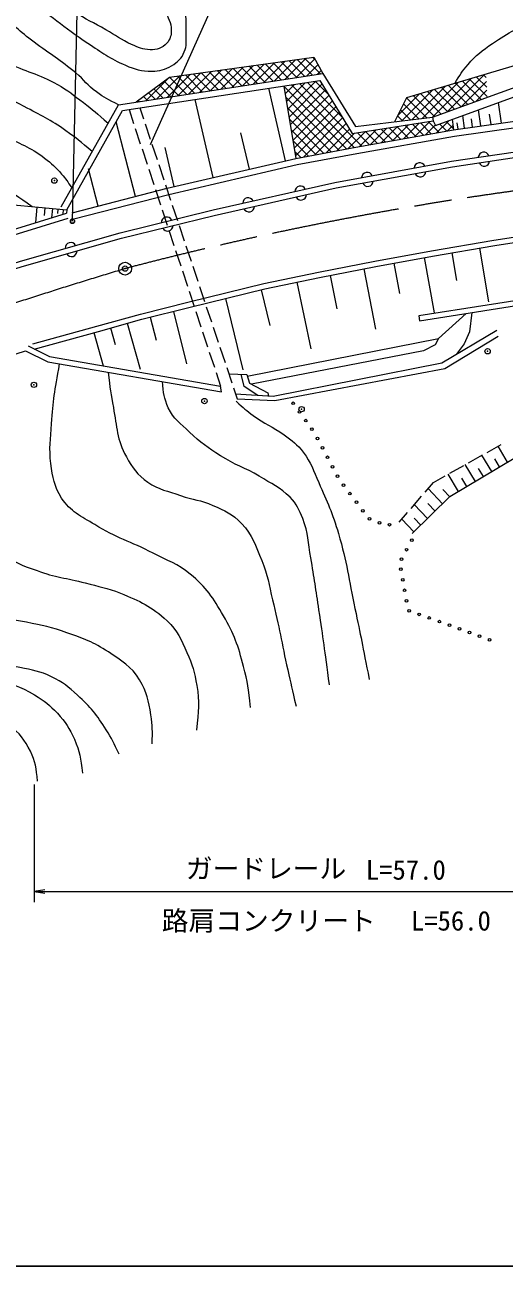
# Model space of a CAD drawing. Units: millimetres at full size, sheet at 1:1000; details may follow other scales. Extents: x 40000 to 680000, y 20000 to 380000.
# Drawn here: x 190504 to 235335, y 205000 to 320947 of the extents above; entities that cross this region are included whole.
import ezdxf
from ezdxf.enums import TextEntityAlignment as Align

# ---------------------------------------------------------------- set-up
doc = ezdxf.new("R2010")
doc.units = ezdxf.units.MM
doc.header["$LTSCALE"] = 1000
doc.header["$PDMODE"] = 32
doc.header["$PDSIZE"] = 500
doc.linetypes.add('CHAIN', pattern=[18.5, 12, -1.5, 3.5, -1.5])
for name, color, linetype, lineweight in [('M-BGD', 7, 'Continuous', 13), ('M-BMK', 2, 'CHAIN', 13), ('M-BMK-ROW', 30, 'Continuous', 13), ('M-BMK-SRVR', 3, 'Continuous', 13), ('M-STR-HTXT', 7, 'Continuous', 13), ('M-STR-STRC', 7, 'Continuous', 13), ('M-TTL-BAND', 7, 'Continuous', 25)]:
    doc.layers.add(name, color=color, linetype=linetype, lineweight=lineweight)
doc.styles.add('ＭＳ ゴシック', font='')
doc.styles.get('ＭＳ ゴシック').set_extended_font_data('MS Gothic')

# ---------------------------------------------------------------- blocks, each defined once
blk = doc.blocks.new('open_arrow')
at = {"color": 0, "linetype": 'Continuous', "lineweight": -2}
blk.add_lwpolyline([(7.5, 1.25), (0, 0), (7.5, -1.25)], dxfattribs=at)

msp = doc.modelspace()

# ---------------------------------------------------------------- hatches: boundary and pattern name
at = {"layer": 'M-BGD'}
h = msp.add_hatch(dxfattribs=at)
h.set_pattern_fill('USER', color=256, style=0, pattern_type=2)
h.set_pattern_definition([(45, (204025, 316059), (-424.264, 424.264), []), (315, (204025, 316059), (424.264, 424.264), [])])
h.paths.add_polyline_path([(204025, 316059), (217542, 317918), (218383, 316395), (200925, 313740)])
h = msp.add_hatch(dxfattribs=at)
h.set_pattern_fill('USER', color=256, style=0, pattern_type=2)
h.set_pattern_definition([(45, (214721, 315231), (-424.264, 424.264), []), (315, (214721, 315231), (424.264, 424.264), [])])
h.paths.add_polyline_path([(214721, 315231), (218079, 315742), (221117, 310788), (228688, 311977), (228899, 311558), (230460, 312124), (230606, 311137), (221457, 309519), (215865, 308475)])
h = msp.add_hatch(dxfattribs=at)
h.set_pattern_fill('USER', color=256, style=0, pattern_type=2)
h.set_pattern_definition([(45, (226213, 314129), (-424.264, 424.264), []), (315, (226213, 314129), (424.264, 424.264), [])])
h.paths.add_polyline_path([(226213, 314129), (233636, 316333), (233746, 314168), (228626, 312310), (225091, 311885)])

# ---------------------------------------------------------------- linework, layer by layer
for p, q in [((214890, 308250), (213323, 315019)), ((214721, 315231), (215865, 308475)), ((201254, 313183), (201598, 312159)), ((208121, 306682), (206434, 313971)), ((235069, 311772), (234795, 313697)), ((200251, 313031), (200679, 311739)), ((228626, 312310), (228688, 311977)), ((228688, 311977), (228899, 311558)), ((230460, 312124), (230606, 311137)), ((231622, 311282), (231452, 312484)), ((232383, 311390), (232275, 312151)), ((233144, 311498), (232927, 313019)), ((234106, 311635), (233969, 312598)), ((200851, 304921), (199053, 311890)), ((200836, 311264), (201308, 309841)), ((201757, 311685), (202233, 310263)), ((211506, 307466), (210722, 310851)), ((231021, 311197), (230936, 311798)), ((202392, 309788), (202869, 308366)), ((201465, 309366), (201937, 307942)), ((204477, 305839), (203633, 309483)), ((197366, 304022), (196467, 307507)), ((202094, 307468), (202566, 306044)), ((203028, 307892), (203505, 306470)), ((202723, 305569), (203195, 304145)), ((203664, 305996), (204141, 304574)), ((191645, 303919), (191510, 302469)), ((192370, 303852), (192303, 303127)), ((193095, 303785), (193016, 302932)), ((204300, 304100), (204776, 302677)), ((193593, 303739), (193553, 303312)), ((194091, 303693), (194050, 303249)), ((203353, 303671), (203824, 302247)), ((203982, 301772), (204454, 300348)), ((204935, 302203), (205412, 300781)), ((205571, 300307), (206048, 298885)), ((204611, 299874), (205083, 298450)), ((227845, 299199), (228785, 294042)), ((230426, 299649), (230868, 297066)), ((233010, 300091), (233869, 295067)), ((206207, 298411), (206684, 296989)), ((222196, 298154), (223294, 292515)), ((225019, 298683), (225534, 295857)), ((205240, 297975), (205712, 296551)), ((215945, 296910), (217243, 290670)), ((219068, 297545), (219677, 294418)), ((205869, 296077), (206341, 294653)), ((206842, 296515), (207319, 295092)), ((212598, 296200), (213414, 292877)), ((207478, 294618), (207955, 293196)), ((209275, 295384), (210907, 288737)), ((202242, 293647), (202779, 291481)), ((204407, 294184), (205622, 289290)), ((206498, 294178), (206970, 292754)), ((229179, 291656), (231780, 293979)), ((196974, 292204), (197831, 289089)), ((198531, 292636), (198964, 291080)), ((200087, 293070), (201285, 288772)), ((207128, 292280), (207599, 290856)), ((208114, 292722), (208591, 291300)), ((189691, 290212), (190582, 290502)), ((207757, 290381), (208229, 288958)), ((208750, 290826), (209227, 289404)), ((209385, 288929), (209862, 287507)), ((208386, 288483), (208814, 287191)), ((208905, 286668), (208814, 287191)), ((210021, 287033), (210365, 286009)), ((231993, 280038), (233303, 280770)), ((234163, 279213), (233250, 280740)), ((233739, 281013), (235049, 281745)), ((235646, 280100), (234759, 281583)), ((230247, 279063), (231557, 279795)), ((232637, 278300), (231696, 279872)), ((233400, 278757), (232943, 279520)), ((234905, 279657), (234461, 280398)), ((228719, 278210), (229810, 278820)), ((231064, 277359), (230095, 278978)), ((231850, 277829), (231380, 278616)), ((227932, 277297), (228719, 278210)), ((229578, 276215), (228213, 277623)), ((230255, 276873), (229598, 277550)), ((226626, 275782), (227606, 276919)), ((228171, 274850), (226927, 276131)), ((228874, 275533), (228192, 276236)), ((225513, 274491), (226300, 275404)), ((227530, 274228), (226908, 274869)), ((226889, 273606), (225757, 274773))]:
    msp.add_line(p, q, dxfattribs=at)
for points in [[(261062, 318382), (253756, 322307), (226213, 314129), (225091, 311885)], [(228626, 312310), (253732, 321419), (261062, 318382)], [(228899, 311558), (253713, 320561), (260756, 317642)], [(200925, 313740), (204025, 316059), (217542, 317918), (218383, 316395)], [(193908, 303955), (199262, 313487), (218383, 316395), (221419, 311443), (228626, 312310)], [(194431, 303661), (199642, 312938), (218079, 315742), (221117, 310788), (228688, 311977)], [(194942, 303397), (203822, 305687), (215865, 308475), (221457, 309519), (230606, 311137), (239661, 312425), (247793, 313406), (257678, 314177), (267492, 314691)], [(195092, 302816), (203965, 305104), (215987, 307888), (221565, 308929), (230700, 310545), (239739, 311830), (247852, 312809), (257717, 313578), (268562, 314151)], [(106246, 263513), (123169, 272060), (135480, 277855), (150412, 284328), (164807, 290123), (179552, 295544), (190114, 298886), (199415, 301527), (208108, 303653), (219511, 306224), (230401, 308210), (236406, 309098), (243580, 310032), (251595, 310850), (262462, 311645), (273935, 312182), (285292, 312299), (294990, 312065), (305622, 311364), (315764, 310500), (327004, 309098), (338407, 307415)], [(106481, 263049), (123397, 271592), (135694, 277381), (150613, 283848), (164994, 289638), (179720, 295052), (190264, 298388), (199548, 301024), (208227, 303147), (219615, 305714), (230485, 307697), (236478, 308583), (243640, 309516), (251641, 310332), (262493, 311126), (273950, 311662), (285288, 311779), (294966, 311546), (305583, 310846), (315709, 309983), (326934, 308582), (338323, 306902)], [(176487, 304298), (181205, 304409), (189126, 304152), (194431, 303661), (194410, 303360)], [(104966, 266307), (121467, 274723), (136925, 281803), (153610, 288919), (170399, 295438), (181756, 299469), (194410, 303360)], [(105194, 265861), (121685, 274273), (137127, 281346), (153798, 288456), (170574, 294970), (181913, 298995), (194557, 302882)], [(191249, 291147), (197248, 292798), (201336, 293937), (205861, 295061), (212850, 296777), (217956, 297838), (223243, 298868), (228546, 299835), (234379, 300833), (239032, 301535), (243339, 302097), (245581, 302364), (247689, 302396)], [(191382, 290665), (197382, 292316), (201463, 293454), (205981, 294575), (212960, 296289), (218055, 297348), (223336, 298376), (228633, 299342), (234459, 300339), (239101, 301040), (243401, 301601), (245629, 301866), (247311, 301991)], [(247689, 302396), (247311, 301991), (240130, 295757), (227351, 293753), (227429, 293286), (239455, 295202)], [(232299, 294062), (232100, 292264), (231586, 291142), (230854, 290150)], [(234655, 292396), (229514, 289359), (213733, 286243), (210219, 286443)], [(210365, 286009), (213876, 285848), (229794, 288844), (234779, 291882)], [(211305, 288140), (229179, 291656), (228875, 291049), (227800, 290511), (211700, 287386)], [(190582, 290502), (192662, 289474), (208905, 286668)], [(190804, 290951), (192819, 289955), (208814, 287191)], [(209585, 288334), (211256, 288299), (211505, 287489), (213234, 286570), (213279, 286269)], [(212281, 286325), (211007, 287162), (210728, 288310)], [(226721, 273443), (230261, 276878), (239340, 282311)]]:
    msp.add_lwpolyline(points, dxfattribs=at)
at = {"layer": 'M-BGD', "lineweight": 25}
msp.add_circle((194963, 302606), 200, dxfattribs=at)
at = {"layer": 'M-BGD'}
for centre in [(215593, 285594), (216182, 284786), (216772, 283978), (217361, 283170), (217878, 282317), (218346, 281433), (218814, 280550), (219282, 279666), (219750, 278782), (220313, 277958), (220914, 277159), (221516, 276361), (222117, 275562), (222746, 274798), (223672, 274422), (224613, 274259), (226688, 272802), (226213, 271922), (225665, 270098), (225738, 271042), (225844, 269114), (226022, 268130), (226200, 267146), (226448, 266221), (227389, 265882), (228330, 265543), (229270, 265204), (230211, 264864), (231152, 264525), (232092, 264186), (233033, 263846), (233974, 263507)]:
    msp.add_circle(centre, 125, dxfattribs=at)
for centre, start, end in [((233420, 308542), 21.09119, 175.73043), ((227436, 307555), 23.01769, 177.65692), ((233465, 308251), 201.09119, 355.73043), ((222517, 306657), 23.01769, 177.65692), ((222571, 306367), 203.01769, 357.65692), ((227490, 307265), 203.01769, 357.65692), ((216273, 305378), 25.38312, 180.02235), ((216335, 305090), 205.38312, 0.02235), ((211395, 304279), 25.38312, 180.02235), ((211457, 303990), 205.38312, 0.02235), ((203788, 302481), 26.42634, 181.06557), ((203860, 302195), 206.42634, 1.06557), ((194795, 300098), 28.53067, 183.1699), ((194875, 299814), 208.53067, 3.1699)]:
    msp.add_arc(centre, 512, start, end, dxfattribs=at)
for points, knots in [([(196704, 336338), (197601, 334414), (197851, 333870), (198691, 332342), (199486, 330897), (200059, 330160), (200864, 328720), (201511, 327562), (201882, 326914), (202430, 325706), (203005, 324436), (203188, 323666), (203621, 322341), (203864, 321597), (204239, 321206), (204206, 320425), (204184, 319931), (204112, 319603), (203785, 319233), (203350, 318742), (202875, 318611), (202219, 318625), (201517, 318640), (201134, 318837), (200490, 319116), (199496, 319547), (199025, 319959), (198083, 320495), (196936, 321148), (196253, 321446), (195139, 322154), (193666, 323089), (192854, 323639), (191470, 324701), (189811, 325975), (188956, 326783), (187381, 328159), (186154, 329231), (185538, 329910), (184296, 330964), (182877, 332167), (182358, 332540), (180534, 333885)], [0, 0, 0, 0, 1, 1, 1, 2, 2, 2, 3, 3, 3, 4, 4, 4, 5, 5, 5, 6, 6, 6, 7, 7, 7, 8, 8, 8, 9, 9, 9, 10, 10, 10, 11, 11, 11, 12, 12, 12, 13, 13, 13, 14, 14, 14, 14]), ([(176071, 332366), (178003, 331425), (178548, 331135), (180090, 330263), (182331, 328995), (183468, 328089), (185628, 326687), (187586, 325416), (188701, 324731), (190629, 323416), (192929, 321846), (194075, 320764), (196401, 319233), (197726, 318360), (198452, 317814), (199906, 317176), (200814, 316778), (201391, 316631), (202383, 316616), (203131, 316604), (203578, 316759), (204229, 317130), (204824, 317469), (205154, 317784), (205421, 318415), (205671, 319006), (205574, 319409), (205584, 320051), (205599, 320956), (205671, 321488), (205444, 322364), (205231, 323190), (205029, 323633), (204649, 324397), (204042, 325621), (203574, 326238), (202874, 327412), (202338, 328308), (201981, 328778), (201495, 329702), (200828, 330968), (200495, 331708), (200046, 333067), (199688, 334151), (199584, 334562), (199298, 335894)], [0, 0, 0, 0, 1, 1, 1, 2, 2, 2, 3, 3, 3, 4, 4, 4, 5, 5, 5, 6, 6, 6, 7, 7, 7, 8, 8, 8, 9, 9, 9, 10, 10, 10, 11, 11, 11, 12, 12, 12, 13, 13, 13, 14, 14, 14, 15, 15, 15, 15]), ([(230711, 315464), (231207, 316306), (231405, 316589), (231950, 317232), (232714, 318134), (233261, 318548), (234240, 319210), (235783, 320255), (236722, 320740), (238415, 321516), (240256, 322360), (241331, 322739), (243245, 323401), (245178, 324071), (246357, 324163), (248261, 324912), (249887, 325552), (250782, 325996), (252233, 326969), (253219, 327629), (253801, 328018), (254539, 328947), (255328, 329940), (255515, 330528), (255972, 331860)], [0, 0, 0, 0, 1, 1, 1, 2, 2, 2, 3, 3, 3, 4, 4, 4, 5, 5, 5, 6, 6, 6, 7, 7, 7, 8, 8, 8, 8]), ([(199262, 313487), (198284, 313960), (197950, 314130), (197195, 314676), (196368, 315274), (196065, 315802), (195279, 316452), (193820, 317658), (192898, 318200), (191377, 319326), (190014, 320335), (189371, 321085), (187895, 321920), (186788, 322546), (186089, 322745), (184904, 323205), (183208, 323864), (182160, 323982), (180510, 324748), (178572, 325648), (177533, 326267), (175743, 327435), (173947, 328607), (173342, 329102), (171350, 330730)], [0, 0, 0, 0, 1, 1, 1, 2, 2, 2, 3, 3, 3, 4, 4, 4, 5, 5, 5, 6, 6, 6, 7, 7, 7, 8, 8, 8, 8]), ([(169177, 330052), (169887, 328923), (170151, 328550), (170906, 327692), (171873, 326595), (172567, 326119), (173734, 325238), (175524, 323887), (176586, 323195), (178548, 322107), (180143, 321222), (181074, 320793), (182730, 320027), (185053, 318954), (186385, 318420), (188736, 317410), (190611, 316605), (191768, 316372), (193550, 315377), (194558, 314814), (195061, 314393), (195980, 313695), (196917, 312982), (197224, 312710), (198293, 311762)], [0, 0, 0, 0, 1, 1, 1, 2, 2, 2, 3, 3, 3, 4, 4, 4, 5, 5, 5, 6, 6, 6, 7, 7, 7, 8, 8, 8, 8]), ([(196799, 309102), (195698, 310064), (195342, 310343), (194344, 311054), (192908, 312077), (192002, 312501), (190442, 313321), (187923, 314645), (186468, 315304), (183875, 316475), (182661, 317024), (181974, 317318), (180744, 317831), (179289, 318437), (178404, 318623), (177005, 319350), (175630, 320064), (174975, 320665), (173734, 321593), (172123, 322798), (171271, 323539), (169738, 324841), (168146, 326193), (167639, 326658), (165742, 328393)], [0, 0, 0, 0, 1, 1, 1, 2, 2, 2, 3, 3, 3, 4, 4, 4, 5, 5, 5, 6, 6, 6, 7, 7, 7, 8, 8, 8, 8]), ([(162805, 327100), (163993, 325570), (164406, 325098), (165563, 323938), (167180, 322316), (168303, 321640), (170143, 320277), (172107, 318822), (173227, 318020), (175346, 316803), (177753, 315420), (179236, 314898), (181749, 313718), (184359, 312492), (185886, 311941), (188456, 310633), (190003, 309846), (190983, 309567), (192358, 308507), (193033, 307987), (193398, 307663), (193947, 307011), (194352, 306531), (194494, 306335), (194894, 305711)], [0, 0, 0, 0, 1, 1, 1, 2, 2, 2, 3, 3, 3, 4, 4, 4, 5, 5, 5, 6, 6, 6, 7, 7, 7, 8, 8, 8, 8]), ([(191207, 303959), (189810, 304947), (189402, 305207), (188214, 305960), (186102, 307298), (184868, 307978), (182621, 309076), (180396, 310163), (179088, 310640), (176811, 311615), (174749, 312497), (173507, 312800), (171514, 313827), (169868, 314675), (168941, 315173), (167463, 316288), (166119, 317303), (165431, 317967), (164285, 319202), (163004, 320583), (162465, 321511), (161357, 323034), (160408, 324338), (160106, 324773), (158989, 326415)], [0, 0, 0, 0, 1, 1, 1, 2, 2, 2, 3, 3, 3, 4, 4, 4, 5, 5, 5, 6, 6, 6, 7, 7, 7, 8, 8, 8, 8]), ([(211614, 257183), (211431, 258954), (211337, 259545), (210959, 261016), (210466, 262937), (210087, 264022), (209090, 265736), (208110, 267421), (207492, 268407), (205982, 269639), (204772, 270625), (203886, 270882), (202500, 271601), (200399, 272692), (199065, 273014), (197055, 274265), (195737, 275086), (194790, 275439), (193947, 276742), (193232, 277851), (193115, 278659), (192943, 279967), (192753, 281406), (192929, 282234), (193013, 283683), (193141, 285887), (193311, 286662), (193755, 289285)], [0, 0, 0, 0, 1, 1, 1, 2, 2, 2, 3, 3, 3, 4, 4, 4, 5, 5, 5, 6, 6, 6, 7, 7, 7, 8, 8, 8, 9, 9, 9, 9]), ([(187976, 288516), (187907, 287222), (187879, 286880), (187802, 285833), (187622, 283399), (187358, 282050), (187171, 279617), (187041, 277930), (186674, 276968), (186914, 275294), (187132, 273768), (187419, 272790), (188479, 271672), (189449, 270649), (190337, 270458), (191657, 269966), (193352, 269334), (194398, 269291), (196144, 268821), (197438, 268472), (198196, 268365), (199439, 267863), (201279, 267119), (202359, 266625), (203809, 265269), (204800, 264341), (205098, 263562), (205655, 262324), (206171, 261176), (206371, 260480), (206589, 259240), (206872, 257640), (206752, 256927), (206566, 255080)], [0, 0, 0, 0, 1, 1, 1, 2, 2, 2, 3, 3, 3, 4, 4, 4, 5, 5, 5, 6, 6, 6, 7, 7, 7, 8, 8, 8, 9, 9, 9, 10, 10, 10, 11, 11, 11, 11]), ([(198310, 288498), (198476, 286940), (198545, 286480), (198785, 285202), (199127, 283374), (199092, 282221), (200000, 280598), (200591, 279542), (201007, 278917), (202009, 278238), (203080, 277513), (203852, 277409), (205071, 276976), (206230, 276565), (206969, 276581), (208085, 276065), (209209, 275545), (209921, 275282), (210772, 274382), (211836, 273258), (212051, 272321), (212665, 270900), (213255, 269537), (213309, 268673), (213670, 267232), (214306, 264695), (214522, 263241), (215095, 260689), (215393, 259364), (215487, 258946), (215867, 257300)], [0, 0, 0, 0, 1, 1, 1, 2, 2, 2, 3, 3, 3, 4, 4, 4, 5, 5, 5, 6, 6, 6, 7, 7, 7, 8, 8, 8, 9, 9, 9, 10, 10, 10, 10]), ([(218998, 259287), (218542, 262687), (218432, 263563), (218016, 266297), (217728, 268197), (217578, 269264), (217245, 271158), (216992, 272598), (217035, 273466), (216497, 274826), (216165, 275668), (215938, 276165), (215306, 276813), (214356, 277785), (213592, 278068), (212431, 278775), (211065, 279608), (210156, 279827), (208809, 280692), (207610, 281462), (206943, 281927), (205912, 282912), (205060, 283724), (204414, 284107), (203926, 285178), (203520, 286066), (203456, 286566), (203394, 287620)], [0, 0, 0, 0, 1, 1, 1, 2, 2, 2, 3, 3, 3, 4, 4, 4, 5, 5, 5, 6, 6, 6, 7, 7, 7, 8, 8, 8, 9, 9, 9, 9]), ([(210258, 285786), (210986, 285131), (211219, 284947), (211871, 284454), (212927, 283655), (213674, 283434), (214745, 282655), (215513, 282095), (215971, 281777), (216544, 281019), (217293, 280029), (217496, 279328), (217993, 278191), (218793, 276362), (219279, 275341), (219839, 273424), (220626, 270733), (220805, 269158), (221381, 266414), (221923, 263835), (222086, 263010), (222713, 259801)], [0, 0, 0, 0, 1, 1, 1, 2, 2, 2, 3, 3, 3, 4, 4, 4, 5, 5, 5, 6, 6, 6, 7, 7, 7, 7]), ([(202407, 253795), (202457, 255005), (202448, 255444), (202290, 256482), (202088, 257809), (201937, 258608), (201238, 259754), (200440, 261062), (199595, 261526), (198317, 262371), (196924, 263292), (196013, 263614), (194438, 264170), (193006, 264676), (192163, 264842), (190676, 265152), (189045, 265492), (188070, 265390), (186470, 265853), (185202, 266220), (184482, 266498), (183385, 267232), (182076, 268107), (181415, 268802), (180604, 270153), (179931, 271274), (179775, 272055), (179623, 273354), (179474, 274624), (179578, 275360), (179763, 276626), (179947, 277883), (180185, 278565), (180558, 279780), (180931, 280998), (181099, 281415), (181672, 282844)], [0, 0, 0, 0, 1, 1, 1, 2, 2, 2, 3, 3, 3, 4, 4, 4, 5, 5, 5, 6, 6, 6, 7, 7, 7, 8, 8, 8, 9, 9, 9, 10, 10, 10, 11, 11, 11, 12, 12, 12, 12]), ([(199322, 252814), (198834, 253897), (198640, 254243), (198107, 255104), (197247, 256493), (196660, 257239), (195443, 258329), (194575, 259106), (194065, 259559), (193013, 260058), (191922, 260575), (191225, 260666), (190045, 260922), (188665, 261223), (187855, 261186), (186470, 261460), (185256, 261700), (184565, 261836), (183409, 262278), (181602, 262968), (180580, 263476), (179109, 264731), (178267, 265450), (178013, 266090), (177543, 267091), (176960, 268334), (176827, 269136), (176702, 270503), (176575, 271894), (176655, 272689), (176795, 274078), (176964, 275746), (177149, 276365), (177652, 278283)], [0, 0, 0, 0, 1, 1, 1, 2, 2, 2, 3, 3, 3, 4, 4, 4, 5, 5, 5, 6, 6, 6, 7, 7, 7, 8, 8, 8, 9, 9, 9, 10, 10, 10, 11, 11, 11, 11]), ([(174193, 275783), (174031, 274730), (174007, 274406), (173944, 273518), (173824, 271814), (173767, 270830), (174061, 269148), (174302, 267774), (174476, 266977), (175113, 265736), (175585, 264817), (175952, 264315), (176749, 263656), (177586, 262965), (178233, 262834), (179226, 262395), (180631, 261773), (181448, 261486), (182918, 261039), (184703, 260496), (185794, 260521), (187568, 259941), (189116, 259434), (190024, 259185), (191424, 258352), (192339, 257807), (192824, 257425), (193550, 256646), (194323, 255816), (194674, 255250), (195139, 254216), (195662, 253053), (195713, 252465), (195887, 251038)], [0, 0, 0, 0, 1, 1, 1, 2, 2, 2, 3, 3, 3, 4, 4, 4, 5, 5, 5, 6, 6, 6, 7, 7, 7, 8, 8, 8, 9, 9, 9, 10, 10, 10, 11, 11, 11, 11]), ([(191704, 250313), (191575, 251540), (191500, 252081), (191026, 253094), (190509, 254201), (190004, 254740), (189087, 255548), (187974, 256528), (187119, 256781), (185769, 257394), (184150, 258129), (183128, 258245), (181446, 258819), (179301, 259551), (178020, 259777), (175978, 260759), (174823, 261314), (174098, 261602), (173220, 262535), (172347, 263462), (171905, 264064), (171374, 265222), (170959, 266128), (170910, 266713), (170766, 267699), (170599, 268846), (170671, 269508), (170696, 270667), (170719, 271697), (170745, 272051), (170853, 273300)], [0, 0, 0, 0, 1, 1, 1, 2, 2, 2, 3, 3, 3, 4, 4, 4, 5, 5, 5, 6, 6, 6, 7, 7, 7, 8, 8, 8, 9, 9, 9, 10, 10, 10, 10])]:
    msp.add_open_spline(points, degree=3, knots=knots, dxfattribs=at)
at = {"layer": 'M-BMK'}
for centre, radius, start, end in [((278595, -1666), 310000, 86.19208, 104.70906), ((343874, -180644), 500000, 106.73724, 118.17357)]:
    msp.add_arc(centre, radius, start, end, dxfattribs=at)
at = {"layer": 'M-BMK-ROW'}
for centre in [(193268, 306398), (233785, 290458), (191359, 287321), (207304, 285810), (216386, 285046)]:
    msp.add_circle(centre, 250, dxfattribs=at)
for p in [(193268, 306398), (233785, 290458), (191359, 287321), (207304, 285810), (216386, 285046)]:
    msp.add_point(p, dxfattribs=at)
at = {"layer": 'M-BMK-SRVR'}
msp.add_circle((199883, 298174), 600, dxfattribs=at)
msp.add_point((199883, 298174), dxfattribs=at)
at = {"layer": 'M-STR-HTXT'}
for p, q in [((209489, 325939), (202242, 309725)), ((191382, 250000), (191382, 239000)), ((191382, 240000), (247311, 240000))]:
    msp.add_line(p, q, dxfattribs=at)
at = {"layer": 'M-STR-STRC'}
msp.add_line((194963, 302606), (195426, 323874), dxfattribs=at)
at = {"layer": 'M-TTL-BAND'}
msp.add_line((40000, 205000), (579000, 205000), dxfattribs=at)

# ---------------------------------------------------------------- block references
at = {"layer": 'M-STR-HTXT', "xscale": 133, "yscale": 133}
msp.add_blockref('open_arrow', (191382, 240000), dxfattribs=at)

# ---------------------------------------------------------------- texts
at = {"layer": 'M-STR-HTXT', "style": 'ＭＳ ゴシック'}
for s, p in [('ガードレール', (213061, 242142)), ('路肩コンクリート', (213314, 237264)), ('L=56.0', (230349, 237264))]:
    msp.add_text(s, height=1833, dxfattribs=at).set_placement(p, align=Align.MIDDLE_CENTER)
msp.add_text('L=57.0', height=1833, dxfattribs=at).set_placement((226136, 240551), align=Align.BOTTOM_CENTER)

doc.saveas('drawing.dxf')
